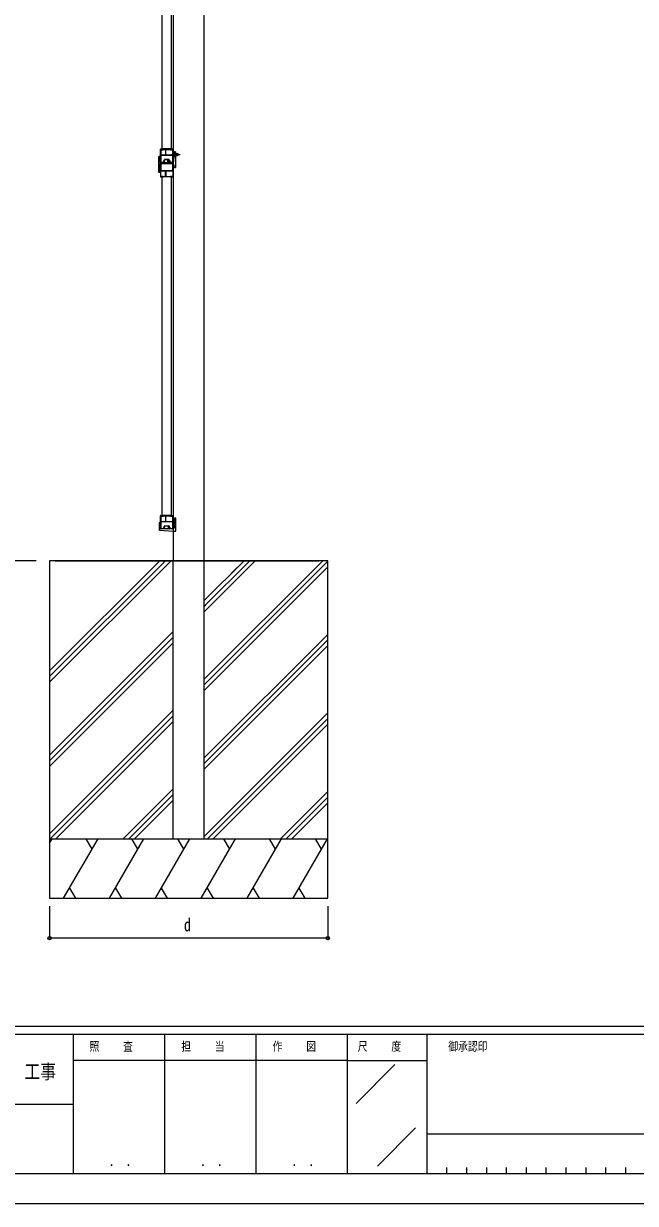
# Model space of a CAD drawing. Units: millimetres, scale not verified. Extents: x -4205 to 4205, y -2970 to 2970.
# Drawn here: x 1170 to 2710, y -2970 to 0 of the extents above; entities that cross this region are included whole.
import ezdxf
from ezdxf.enums import TextEntityAlignment as Align

# ---------------------------------------------------------------- set-up
doc = ezdxf.new("R2010")
doc.units = ezdxf.units.MM
doc.header["$LTSCALE"] = 16
for name, color, linetype in [('0-4_YKK_A1', 4, 'Continuous'), ('0-5_YKK_D', 6, 'Continuous'), ('0-6_YKK_ZWAK', 7, 'Continuous')]:
    doc.layers.add(name, color=color, linetype=linetype)
doc.styles.add('ＭＳ ゴシック', font='')
doc.styles.get('ＭＳ ゴシック').set_extended_font_data('MS Gothic')

msp = doc.modelspace()

# ---------------------------------------------------------------- linework, layer by layer
at = {"layer": '0-4_YKK_A1'}
for p, q in [((1546.78, 1492.98), (1546.78, -1352.02)), ((1624.78, -1352.02), (1624.78, 1489.98)), ((1518.47, 536.48), (1518.47, -315.52)), ((1541.47, 536.48), (1541.47, -315.52)), ((1514.78, -348.52), (1514.78, -316.52)), ((1515.58, -316.82), (1515.58, -330.52)), ((1515.78, -315.52), (1520.28, -315.52)), ((1520.28, -316.52), (1515.88, -316.52)), ((1520.58, -316.52), (1516.53, -316.52)), ((1516.53, -317.72), (1521.48, -317.72)), ((1520.88, -316.02), (1520.88, -316.22)), ((1540.18, -315.52), (1521.38, -315.52)), ((1521.78, -317.42), (1521.78, -317.02)), ((1522.08, -316.72), (1526.98, -316.72)), ((1527.28, -317.02), (1527.28, -330.02)), ((1528.28, -330.02), (1528.28, -317.02)), ((1528.58, -316.72), (1539.48, -316.72)), ((1539.78, -317.02), (1539.78, -317.42)), ((1540.08, -317.72), (1545.03, -317.72)), ((1540.68, -316.22), (1540.68, -316.02)), ((1545.03, -316.52), (1540.98, -316.52)), ((1541.28, -315.52), (1545.78, -315.52)), ((1545.68, -316.52), (1541.28, -316.52)), ((1545.98, -330.52), (1545.98, -316.82)), ((1546.78, -316.52), (1546.78, -348.52)), ((1548.96, -323.62), (1549.47, -323.62)), ((1549.47, -323.62), (1549.47, -335.42)), ((1514.78, -353.02), (1514.78, -385.02)), ((1515.58, -331.92), (1515.58, -348.42)), ((1515.58, -353.12), (1515.58, -369.62)), ((1523.78, -349.52), (1515.78, -349.52)), ((1545.78, -352.02), (1515.78, -352.02)), ((1515.88, -330.82), (1545.68, -330.82)), ((1545.68, -331.62), (1515.88, -331.62)), ((1515.88, -348.72), (1522.78, -348.72)), ((1545.68, -352.82), (1515.88, -352.82)), ((1523.28, -348.22), (1523.28, -345.93)), ((1523.3, -345.82), (1524.58, -342.37)), ((1524.08, -346.07), (1524.08, -347.58)), ((1525.31, -342.71), (1524.1, -345.97)), ((1524.53, -347.84), (1525.01, -347.56)), ((1525.51, -348.01), (1524.54, -349.16)), ((1525.16, -347.52), (1525.28, -347.52)), ((1525.52, -341.72), (1536.04, -341.72)), ((1535.97, -342.52), (1525.59, -342.52)), ((1537.02, -349.16), (1536.05, -348.01)), ((1537.46, -345.97), (1536.25, -342.71)), ((1536.28, -347.52), (1536.4, -347.52)), ((1536.55, -347.56), (1537.03, -347.84)), ((1536.98, -342.37), (1538.26, -345.82)), ((1537.48, -347.58), (1537.48, -346.07)), ((1545.78, -349.52), (1537.78, -349.52)), ((1538.28, -345.93), (1538.28, -348.22)), ((1538.78, -348.72), (1545.68, -348.72)), ((1541.47, -329.52), (1564.47, -329.52)), ((1545.98, -348.42), (1545.98, -331.92)), ((1545.98, -369.62), (1545.98, -353.12)), ((1546.78, -385.02), (1546.78, -353.02)), ((1549.47, -327.67), (1559.16, -327.67)), ((1549.47, -331.36), (1559.16, -331.36)), ((1549.47, -332.02), (1557.77, -332.02)), ((1559.47, -327.82), (1557.77, -327.02)), ((1559.47, -331.22), (1557.77, -332.02)), ((1559.47, -327.82), (1559.47, -331.22)), ((1515.58, -384.72), (1515.58, -371.02)), ((1515.78, -386.02), (1520.28, -386.02)), ((1515.88, -369.92), (1545.68, -369.92)), ((1515.88, -370.72), (1545.68, -370.72)), ((1520.28, -385.02), (1515.88, -385.02)), ((1516.53, -383.82), (1521.48, -383.82)), ((1520.58, -385.02), (1516.53, -385.02)), ((1518.47, -386.02), (1518.47, -1238.02)), ((1520.88, -385.52), (1520.88, -385.32)), ((1540.18, -386.02), (1521.38, -386.02)), ((1521.78, -384.12), (1521.78, -384.52)), ((1522.08, -384.82), (1526.98, -384.82)), ((1527.28, -384.52), (1527.28, -371.52)), ((1528.28, -371.52), (1528.28, -384.52)), ((1528.58, -384.82), (1539.48, -384.82)), ((1539.78, -384.52), (1539.78, -384.12)), ((1540.08, -383.82), (1545.03, -383.82)), ((1540.68, -385.32), (1540.68, -385.52)), ((1545.03, -385.02), (1540.98, -385.02)), ((1545.68, -385.02), (1541.28, -385.02)), ((1541.28, -386.02), (1545.78, -386.02)), ((1541.47, -386.02), (1541.47, -1238.02)), ((1545.98, -371.02), (1545.98, -384.72)), ((1514.78, -1271.02), (1514.78, -1239.02)), ((1515.58, -1239.32), (1515.58, -1253.02)), ((1515.78, -1238.02), (1520.28, -1238.02)), ((1520.28, -1239.02), (1515.88, -1239.02)), ((1520.58, -1239.02), (1516.53, -1239.02)), ((1516.53, -1240.22), (1521.48, -1240.22)), ((1520.88, -1238.52), (1520.88, -1238.72)), ((1540.18, -1238.02), (1521.38, -1238.02)), ((1521.78, -1239.92), (1521.78, -1239.52)), ((1522.08, -1239.22), (1526.98, -1239.22)), ((1527.28, -1239.52), (1527.28, -1252.52)), ((1528.28, -1252.52), (1528.28, -1239.52)), ((1528.58, -1239.22), (1539.48, -1239.22)), ((1539.78, -1239.52), (1539.78, -1239.92)), ((1540.08, -1240.22), (1545.03, -1240.22)), ((1540.68, -1238.72), (1540.68, -1238.52)), ((1545.03, -1239.02), (1540.98, -1239.02)), ((1541.28, -1238.02), (1545.78, -1238.02)), ((1545.68, -1239.02), (1541.28, -1239.02)), ((1545.98, -1253.02), (1545.98, -1239.32)), ((1546.78, -1239.02), (1546.78, -1271.02)), ((1550.28, -1245.32), (1550.28, -1259.29)), ((1552.98, -1245.02), (1550.58, -1245.02)), ((1553.28, -1276.94), (1553.28, -1245.32)), ((1511.28, -1257.32), (1511.28, -1274.09)), ((1512.66, -1257.02), (1511.58, -1257.02)), ((1514.19, -1258.43), (1512.87, -1257.11)), ((1514.28, -1271.02), (1514.28, -1258.64)), ((1533.58, -1272.02), (1515.28, -1272.02)), ((1515.58, -1254.42), (1515.58, -1270.92)), ((1523.78, -1272.02), (1515.78, -1272.02)), ((1515.88, -1253.32), (1545.68, -1253.32)), ((1545.68, -1254.12), (1515.88, -1254.12)), ((1515.88, -1271.22), (1522.78, -1271.22)), ((1523.28, -1270.72), (1523.28, -1268.43)), ((1523.3, -1268.32), (1524.58, -1264.87)), ((1524.08, -1268.57), (1524.08, -1270.08)), ((1525.31, -1265.21), (1524.1, -1268.47)), ((1524.53, -1270.34), (1525.01, -1270.06)), ((1525.51, -1270.51), (1524.54, -1271.66)), ((1525.16, -1270.02), (1525.28, -1270.02)), ((1525.52, -1264.22), (1536.04, -1264.22)), ((1535.97, -1265.02), (1525.59, -1265.02)), ((1533.88, -1265.82), (1533.88, -1271.72)), ((1534.76, -1265.52), (1534.18, -1265.52)), ((1535.79, -1266.43), (1534.97, -1265.61)), ((1535.88, -1271.72), (1535.88, -1266.64)), ((1537.02, -1271.66), (1536.05, -1270.51)), ((1546.78, -1272.02), (1536.18, -1272.02)), ((1537.46, -1268.47), (1536.25, -1265.21)), ((1536.28, -1270.02), (1536.4, -1270.02)), ((1536.55, -1270.06), (1537.03, -1270.34)), ((1536.98, -1264.87), (1538.26, -1268.32)), ((1537.48, -1270.08), (1537.48, -1268.57)), ((1545.78, -1272.02), (1537.78, -1272.02)), ((1538.28, -1268.43), (1538.28, -1270.72)), ((1538.78, -1271.22), (1545.68, -1271.22)), ((1545.98, -1270.92), (1545.98, -1254.42)), ((1549.28, -1260.54), (1549.28, -1269.52)), ((1550.19, -1259.51), (1549.37, -1260.33)), ((1201.8, -1352.02), (-3589.68, -1352.02)), ((1235.78, -1657.65), (1541.41, -1352.02)), ((1235.78, -1643.51), (1527.27, -1352.02)), ((1235.78, -1629.36), (1513.13, -1352.02)), ((1250.12, -1352.02), (1913.5, -1352.02)), ((1546.78, -2052.02), (1546.78, -1352.02)), ((1624.78, -2052.02), (1624.78, -1352.02)), ((1624.78, -1480.78), (1753.54, -1352.02)), ((1624.78, -1452.5), (1725.26, -1352.02)), ((1624.78, -1650.49), (1923.25, -1352.02)), ((1624.78, -1466.64), (1739.4, -1352.02)), ((1624.78, -1664.63), (1935.78, -1353.63)), ((1693.78, -1383.5), (1725.26, -1352.02)), ((1624.78, -1678.77), (1935.78, -1367.77)), ((1624.78, -1466.64), (1627.78, -1463.64)), ((1235.78, -1841.49), (1546.78, -1530.5)), ((1624.78, -1848.48), (1935.78, -1537.48)), ((1235.78, -1855.64), (1546.78, -1544.64)), ((1235.78, -1855.64), (1546.78, -1544.64)), ((1235.78, -1869.78), (1546.78, -1558.78)), ((1624.78, -1862.62), (1935.78, -1551.62)), ((1624.78, -1876.76), (1935.78, -1565.76)), ((1235.78, -2039.48), (1546.78, -1728.49)), ((1237.39, -2052.02), (1546.78, -1742.63)), ((1624.78, -2046.47), (1935.78, -1735.47)), ((1633.37, -2052.02), (1935.78, -1749.61)), ((1251.53, -2052.02), (1546.78, -1756.77)), ((1647.51, -2052.02), (1935.78, -1763.75)), ((1421.24, -2052.02), (1546.78, -1926.48)), ((1435.38, -2052.02), (1546.78, -1940.62)), ((1449.52, -2052.02), (1546.78, -1954.76)), ((1817.22, -2052.02), (1935.78, -1933.46)), ((1831.36, -2052.02), (1935.78, -1947.6)), ((1845.5, -2052.02), (1935.78, -1961.74)), ((1235.78, -2052.02), (1935.78, -2052.02)), ((1235.78, -2063.14), (1242.2, -2052.02)), ((1271.07, -2202.02), (1357.67, -2052.02)), ((1342.67, -2078), (1327.67, -2052.02)), ((1386.54, -2202.02), (1473.14, -2052.02)), ((1458.14, -2078), (1443.14, -2052.02)), ((1502.01, -2202.02), (1588.61, -2052.02)), ((1573.61, -2078), (1558.61, -2052.02)), ((1617.48, -2202.02), (1704.08, -2052.02)), ((1689.08, -2078), (1674.08, -2052.02)), ((1732.95, -2202.02), (1819.55, -2052.02)), ((1804.55, -2078), (1789.55, -2052.02)), ((1848.42, -2202.02), (1935.02, -2052.02)), ((1920.02, -2078), (1905.02, -2052.02)), ((1286.07, -2176.04), (1301.07, -2202.02)), ((1401.54, -2176.04), (1416.54, -2202.02)), ((1517.01, -2176.04), (1532.01, -2202.02)), ((1632.48, -2176.04), (1647.48, -2202.02)), ((1747.95, -2176.04), (1762.95, -2202.02)), ((1863.42, -2176.04), (1878.42, -2202.02))]:
    msp.add_line(p, q, dxfattribs=at)
at = {"layer": '0-4_YKK_A1', "color": 7}
for p, q in [((1549.47, -336.79), (1549.47, -322.82)), ((1549.77, -322.52), (1552.17, -322.52)), ((1552.47, -322.82), (1552.47, -362.02)), ((1510.47, -374.22), (1510.47, -334.82)), ((1510.77, -334.52), (1511.85, -334.52)), ((1512.06, -334.61), (1513.39, -335.93)), ((1513.47, -336.14), (1513.47, -348.52)), ((1513.47, -353.02), (1513.47, -374.22)), ((1514.47, -349.52), (1532.87, -349.52)), ((1546.17, -352.02), (1514.47, -352.02)), ((1533.17, -349.22), (1533.17, -343.32)), ((1533.47, -343.02), (1534.05, -343.02)), ((1534.26, -343.11), (1535.09, -343.93)), ((1535.17, -344.14), (1535.17, -349.22)), ((1535.47, -349.52), (1545.97, -349.52)), ((1546.47, -356.22), (1546.47, -352.32)), ((1548.47, -347.02), (1548.47, -338.04)), ((1548.56, -337.83), (1549.39, -337.01)), ((1513.17, -374.52), (1510.77, -374.52)), ((1549.57, -362.02), (1549.57, -356.82)), ((1552.17, -362.32), (1549.87, -362.32))]:
    msp.add_line(p, q, dxfattribs=at)
at = {"layer": '0-4_YKK_A1'}
for points in [[(1548.96, -323.62), (1548.96, -335.42), (1549.47, -335.42)], [(1546.86, -327.02), (1549.64, -328.37), (1550.25, -329.52)], [(1546.86, -332.02), (1549.64, -330.66), (1550.25, -329.52)], [(1549.47, -327.02), (1557.77, -327.02), (1557.77, -332.02)], [(1512.21, -1275.08), (1546.78, -1277.55), (1552.21, -1277.94)]]:
    msp.add_lwpolyline(points, dxfattribs=at)
for points in [[(1513.47, -373.52), (1514.97, -373.52), (1514.97, -358.52), (1513.47, -358.52)], [(1935.78, -2202.02), (1935.78, -1352.02), (1235.78, -1352.02), (1235.78, -2202.02)]]:
    msp.add_lwpolyline(points, close=True, dxfattribs=at)
at = {"layer": '0-4_YKK_A1', "color": 7}
msp.add_lwpolyline([(1549.27, -356.52), (1546.78, -356.52), (1546.77, -356.52)], dxfattribs=at)
at = {"layer": '0-4_YKK_A1'}
for centre, radius, start, end in [((1515.78, -316.52), 1, 90, 180), ((1515.88, -316.82), 0.3, 90, 180), ((1516.53, -317.12), 0.6, 90, 270), ((1520.28, -316.02), 0.5, 270, 90), ((1520.58, -316.22), 0.3, 270, 0), ((1521.38, -316.02), 0.5, 90, 180), ((1521.48, -317.42), 0.3, 270, 360), ((1522.08, -317.02), 0.3, 90, 180), ((1526.98, -317.02), 0.3, 0, 90), ((1528.58, -317.02), 0.3, 90, 180), ((1539.48, -317.02), 0.3, 0, 90), ((1540.08, -317.42), 0.3, 180, 270), ((1540.18, -316.02), 0.5, 0, 90), ((1540.98, -316.22), 0.3, 180, 270), ((1541.28, -316.02), 0.5, 90, 270), ((1545.03, -317.12), 0.6, 270, 90), ((1545.68, -316.82), 0.3, 0, 90), ((1545.78, -316.52), 1, 360, 90), ((1554.71, -329.52), 8.23, 134.2189, 225.7811), ((1515.78, -348.52), 1, 180, 270), ((1515.78, -353.02), 1, 90, 180), ((1515.88, -330.52), 0.3, 180, 270), ((1515.88, -331.92), 0.3, 90, 180), ((1515.88, -348.42), 0.3, 180, 270), ((1515.88, -353.12), 0.3, 90, 180), ((1522.78, -348.22), 0.5, 270, 0), ((1523.58, -345.93), 0.3, 159.62356, 180), ((1523.78, -348.52), 1, 270, 320), ((1524.38, -346.07), 0.3, 159.62356, 180), ((1524.38, -347.58), 0.3, 180, 300), ((1525.52, -342.72), 1, 90, 159.62356), ((1525.16, -347.82), 0.3, 90, 120), ((1525.28, -347.82), 0.3, 319.93815, 90), ((1525.59, -342.82), 0.3, 90, 159.62356), ((1527.78, -330.02), 0.5, 180, 0), ((1535.97, -342.82), 0.3, 20.37644, 90), ((1536.28, -347.82), 0.3, 90, 220.06185), ((1536.04, -342.72), 1, 20.37644, 90), ((1536.4, -347.82), 0.3, 60, 90), ((1537.78, -348.52), 1, 220, 270), ((1537.18, -347.58), 0.3, 240, 0), ((1537.18, -346.07), 0.3, 0, 20.37644), ((1537.98, -345.93), 0.3, 0, 20.37644), ((1538.78, -348.22), 0.5, 180, 270), ((1545.68, -330.52), 0.3, 270, 0), ((1545.68, -331.92), 0.3, 0, 90), ((1545.68, -348.42), 0.3, 270, 0), ((1545.68, -353.12), 0.3, 0, 90), ((1545.78, -348.52), 1, 270, 0), ((1545.78, -353.02), 1, 0, 90), ((1515.78, -385.02), 1, 180, 270), ((1515.88, -369.62), 0.3, 180, 270), ((1515.88, -371.02), 0.3, 90, 180), ((1515.88, -384.72), 0.3, 180, 270), ((1516.53, -384.42), 0.6, 90, 270), ((1520.28, -385.52), 0.5, 270, 90), ((1520.58, -385.32), 0.3, 0, 90), ((1521.38, -385.52), 0.5, 180, 270), ((1521.48, -384.12), 0.3, 0, 90), ((1522.08, -384.52), 0.3, 180, 270), ((1526.98, -384.52), 0.3, 270, 0), ((1527.78, -371.52), 0.5, 0, 180), ((1528.58, -384.52), 0.3, 180, 270), ((1539.48, -384.52), 0.3, 270, 0), ((1540.08, -384.12), 0.3, 90, 180), ((1540.18, -385.52), 0.5, 270, 0), ((1540.98, -385.32), 0.3, 90, 180), ((1541.28, -385.52), 0.5, 90, 270), ((1545.03, -384.42), 0.6, 270, 90), ((1545.68, -369.62), 0.3, 270, 0), ((1545.68, -371.02), 0.3, 0, 90), ((1545.68, -384.72), 0.3, 270, 0), ((1545.78, -385.02), 1, 270, 360), ((1515.78, -1239.02), 1, 90, 180), ((1515.88, -1239.32), 0.3, 90, 180), ((1516.53, -1239.62), 0.6, 90, 270), ((1520.28, -1238.52), 0.5, 270, 90), ((1520.58, -1238.72), 0.3, 270, 360), ((1521.38, -1238.52), 0.5, 90, 180), ((1521.48, -1239.92), 0.3, 270, 0), ((1522.08, -1239.52), 0.3, 90, 180), ((1526.98, -1239.52), 0.3, 0, 90), ((1528.58, -1239.52), 0.3, 90, 180), ((1539.48, -1239.52), 0.3, 0, 90), ((1540.08, -1239.92), 0.3, 180, 270), ((1540.18, -1238.52), 0.5, 0, 90), ((1540.98, -1238.72), 0.3, 180, 270), ((1541.28, -1238.52), 0.5, 90, 270), ((1545.03, -1239.62), 0.6, 270, 90), ((1545.68, -1239.32), 0.3, 0, 90), ((1545.78, -1239.02), 1, 360, 90), ((1550.58, -1245.32), 0.3, 90, 180), ((1552.98, -1245.32), 0.3, 0, 90), ((1511.58, -1257.32), 0.3, 90, 180), ((1512.28, -1274.09), 1, 180, 265.91438), ((1512.66, -1257.32), 0.3, 45, 90), ((1513.98, -1258.64), 0.3, 0, 45), ((1515.28, -1271.02), 1, 180, 270), ((1515.78, -1271.02), 1, 180, 270), ((1515.88, -1253.02), 0.3, 180, 270), ((1515.88, -1254.42), 0.3, 90, 180), ((1515.88, -1270.92), 0.3, 180, 270), ((1522.78, -1270.72), 0.5, 270, 0), ((1523.58, -1268.43), 0.3, 159.62356, 180), ((1523.78, -1271.02), 1, 270, 320), ((1524.38, -1268.57), 0.3, 159.62356, 180), ((1524.38, -1270.08), 0.3, 180, 300), ((1525.52, -1265.22), 1, 90, 159.62356), ((1525.16, -1270.32), 0.3, 90, 120), ((1525.28, -1270.32), 0.3, 319.93815, 90), ((1525.59, -1265.32), 0.3, 90, 159.62356), ((1527.78, -1252.52), 0.5, 180, 0), ((1533.58, -1271.72), 0.3, 270, 0), ((1534.18, -1265.82), 0.3, 90, 180), ((1534.76, -1265.82), 0.3, 45, 90), ((1535.58, -1266.64), 0.3, 0, 45), ((1536.18, -1271.72), 0.3, 180, 270), ((1535.97, -1265.32), 0.3, 20.37644, 90), ((1536.28, -1270.32), 0.3, 90, 220.06185), ((1536.04, -1265.22), 1, 20.37644, 90), ((1536.4, -1270.32), 0.3, 60, 90), ((1537.78, -1271.02), 1, 220, 270), ((1537.18, -1270.08), 0.3, 240, 0), ((1537.18, -1268.57), 0.3, 0, 20.37644), ((1537.98, -1268.43), 0.3, 360, 20.37644), ((1538.78, -1270.72), 0.5, 180, 270), ((1545.68, -1253.02), 0.3, 270, 0), ((1545.68, -1254.42), 0.3, 0, 90), ((1545.68, -1270.92), 0.3, 270, 360), ((1545.78, -1271.02), 1, 270, 0), ((1546.78, -1269.52), 2.5, 270, 0), ((1549.58, -1260.54), 0.3, 135, 180), ((1549.98, -1259.29), 0.3, 315, 0), ((1552.28, -1276.94), 1, 265.91438, 0)]:
    msp.add_arc(centre, radius, start, end, dxfattribs=at)
at = {"layer": '0-4_YKK_A1', "color": 7}
for centre, radius, start, end in [((1549.77, -322.82), 0.3, 90, 180), ((1552.17, -322.82), 0.3, 0, 90), ((1510.77, -334.82), 0.3, 90, 180), ((1511.85, -334.82), 0.3, 45, 90), ((1513.17, -336.14), 0.3, 0, 45), ((1514.47, -348.52), 1, 180, 270), ((1514.47, -353.02), 1, 90, 180), ((1532.87, -349.22), 0.3, 270, 0), ((1533.47, -343.32), 0.3, 90, 180), ((1534.05, -343.32), 0.3, 45, 90), ((1534.87, -344.14), 0.3, 360, 45), ((1535.47, -349.22), 0.3, 180, 270), ((1545.97, -347.02), 2.5, 270, 288.81861), ((1546.17, -352.32), 0.3, 0, 90), ((1546.77, -356.22), 0.3, 180, 270), ((1545.97, -347.02), 2.5, 288.81861, 0), ((1548.77, -338.04), 0.3, 135, 180), ((1549.17, -336.79), 0.3, 315, 360), ((1510.77, -374.22), 0.3, 180, 270), ((1513.17, -374.22), 0.3, 270, 0), ((1549.27, -356.82), 0.3, 360, 90), ((1549.87, -362.02), 0.3, 180, 270), ((1552.17, -362.02), 0.3, 270, 0)]:
    msp.add_arc(centre, radius, start, end, dxfattribs=at)
at = {"layer": '0-5_YKK_D'}
for p, q in [((1235.78, -2222.02), (1235.78, -2303.02)), ((1935.78, -2222.02), (1935.78, -2303.02)), ((1935.78, -2302.02), (1235.78, -2302.02))]:
    msp.add_line(p, q, dxfattribs=at)
for centre in [(1235.78, -2302.02), (1935.78, -2302.02)]:
    msp.add_circle(centre, 4.25, dxfattribs=at)
at = {"layer": '0-6_YKK_ZWAK'}
for p, q in [((3895.02, -2525), (-3904.98, -2525)), ((1295.02, -2545), (-4.98, -2545)), ((1525.02, -2545), (1525.02, -2895)), ((1755.02, -2545), (1755.02, -2895)), ((1985.02, -2545), (1985.02, -2895)), ((2185.02, -2545), (1985.02, -2545)), ((3217.52, -2545), (2185.02, -2545)), ((2185.02, -2545), (2185.02, -2895)), ((1985.02, -2610), (1295.02, -2610)), ((1985.02, -2610), (2185.02, -2610)), ((2007.1, -2718.29), (2105.04, -2620.36)), ((-4.98, -2720), (1295.02, -2720)), ((2060.67, -2875.99), (2156.89, -2779.77)), ((2185.02, -2795), (3217.52, -2795)), ((2235.02, -2880), (2235.02, -2895)), ((2285.02, -2880), (2285.02, -2895)), ((2335.02, -2880), (2335.02, -2895)), ((2385.02, -2880), (2385.02, -2895)), ((2435.02, -2880), (2435.02, -2895)), ((2485.02, -2880), (2485.02, -2895)), ((2535.02, -2880), (2535.02, -2895)), ((2585.02, -2880), (2585.02, -2895)), ((2635.02, -2880), (2635.02, -2895)), ((2685.02, -2880), (2685.02, -2895)), ((-4.98, -2895), (1295.02, -2895)), ((1295.02, -2895), (1985.02, -2895)), ((1985.02, -2895), (2185.02, -2895)), ((2185.02, -2895), (3217.52, -2895))]:
    msp.add_line(p, q, dxfattribs=at)
msp.add_lwpolyline([(-4205, -2970), (4205, -2970), (4205, 2970), (-4205, 2970)], close=True, dxfattribs=at)
msp.add_lwpolyline([(1985.02, -2545), (1295.02, -2545), (1295.02, -2895)], dxfattribs=at)

# ---------------------------------------------------------------- texts
at = {"layer": '0-5_YKK_D', "style": 'ＭＳ ゴシック', "width": 0.8}
msp.add_text('d', height=32.99, dxfattribs=at).set_placement((1573.78, -2295.02), align=Align.BOTTOM_LEFT)
at = {"layer": '0-6_YKK_ZWAK', "style": 'ＭＳ ゴシック', "width": 0.8}
for s, height, p in [('照     査', 21.99, (1336.42, -2592.5)), ('担     当', 21.99, (1567.22, -2592.5)), ('作     図', 21.99, (1797.22, -2592.5)), ('尺     度', 21.99, (2011.42, -2592.5)), ('御承認印', 21.99, (2239.14, -2592.5)), ('工事', 36.66, (1172.33, -2667.47)), ('． ．', 25.92, (1385, -2884.35)), ('． ．', 25.92, (1615, -2884.35)), ('． ．', 25.92, (1845, -2884.35))]:
    msp.add_text(s, height=height, dxfattribs=at).set_placement(p, align=Align.BOTTOM_LEFT)

doc.saveas('drawing.dxf')
